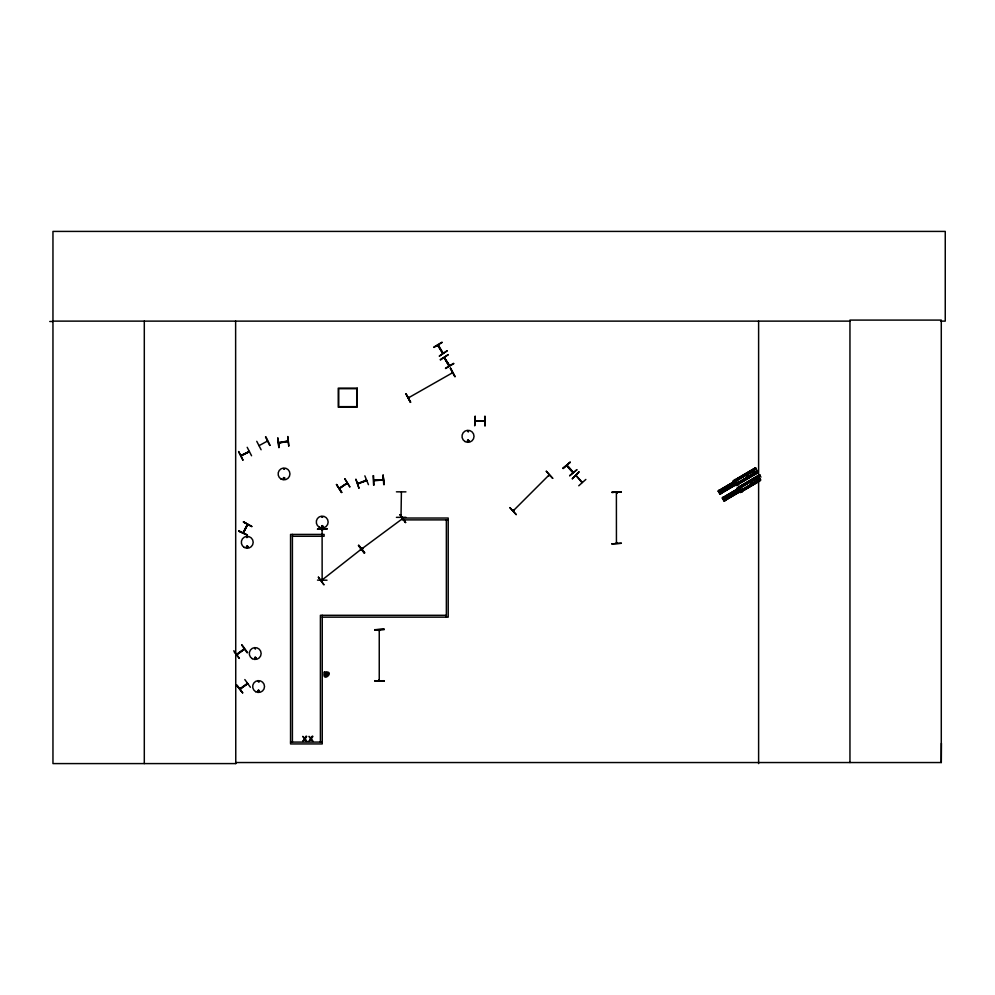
<?xml version="1.0" encoding="UTF-8"?>
<svg xmlns="http://www.w3.org/2000/svg" width="995" height="995" viewBox="0 0 995 995"><rect width="100%" height="100%" fill="white"/><g stroke="black" fill="none" stroke-linecap="round" stroke-linejoin="round"><path stroke-width="1.49" d="M940.598 321.124L945.25 321.124L945.25 231.412L52.959 231.412L52.959 763.588L235.765 763.588L235.641 762.543L941.282 762.543L941.419 743.302M360.526 549.762L361.197 549.228L321.41 580.52M361.396 549.489L360.538 549.626M240.74 455.66L241.959 455.536M361.683 548.929L362.528 548.295L361.931 549.215M362.603 548.718L361.695 548.842M239.795 688.851L247.506 683.279M244.384 649.163L236.81 654.685L244.534 649.175M246.785 683.752L247.382 683.266M339.929 487.649L339.195 488.271M346.272 483.719L346.981 482.824M322.542 530.049L322.106 529.29L322.144 580.06L322.529 579.252M322.094 579.152L322.529 579.911M379.132 679.834L379.207 680.568M616.776 493.445L616.44 492.388M246.748 537.375L247.718 537.113L246.847 537.611M246.374 546.516C247.966 549.825 248.451 544.228 246.524 546.317M247.879 546.914C246.748 544.588 246.474 548.543 247.755 547.039M254.645 657.981C256.449 655.904 255.168 660.369 254.72 657.695M256.038 658.192C254.67 654.648 253.762 661.066 256.138 657.981M284.495 469.118L283.587 468.732L284.446 469.23M283.413 478.209C284.558 480.535 284.819 476.58 283.538 478.085M259.421 691.202C257.655 687.644 257.717 694.323 259.421 690.754M323.126 526.492C320.738 529.278 321.708 523.743 323.039 526.268M468.657 440.76C466.953 442.713 467.712 438.832 468.558 440.611M468.832 440.984C467.476 437.427 466.568 443.845 468.931 440.76M572.61 471.543C575.682 475.548 565.322 461.978 567.249 466.257M576.08 475.448L581.926 482.587M409.194 397.403L408.447 397.838L452.625 372.715M326.037 675.941L327.989 674.573L326.621 672.608L324.656 673.976L326.037 675.941L326.273 674.535M326.372 674.013L326.621 672.608M322.106 530.148L322.479 529.216M616.39 492.587L616.44 543.307M616.39 542.449L616.825 543.108M241.101 455.959L249.397 451.705L240.889 455.523M401.01 517.338L401.395 492.301M735.927 482.786L734.783 482.799M366.695 480.523L357.765 483.558L358.685 483.545M365.712 480.386L366.533 480.125M444.454 357.802L449.143 365.625M444.889 358.424L444.678 357.441M449.541 365.376L448.745 364.891M566.603 465.548L572.958 472.637L566.702 465.735M278.588 442.576L279.782 442.825M287.02 441.656L287.978 441.121L278.675 442.949M254.757 648.33L255.479 649.051L254.981 648.193M321.845 516.741L322.666 517.375L321.808 516.878M259.048 681.861L258.091 681.463L259.048 681.724M468.458 431.643L467.749 430.935L468.135 431.842M373.821 480.212L374.978 480.473M382.403 480.075L383.311 479.665M362.702 548.693L362.068 549.116M402.826 518.967L402.042 519.477M238.725 531.181L247.432 535.049L238.75 531.143M243.539 521.778L251.772 526.579L243.526 521.815M243.103 532.723L247.257 524.489M244.272 531.069L246.76 526.206M247.655 524.626L243.489 532.798M237.419 653.777L236.947 654.586M243.414 649.449L244.272 648.827M475.187 420.91L476.244 421.246M483.744 421.333L484.702 420.91M278.774 442.489L287.779 441.096M549.016 474.976L548.755 475.784L549.19 474.864M549.327 475.274L548.755 475.784M383.274 480.063L373.971 480.56M322.218 580.483L321.572 581.005M484.602 421.246L475.386 420.86M325.241 675.568L326.149 674.486M326.497 674.063L327.405 672.981M236.698 654.237L244.148 648.877M239.882 688.739L240.952 688.54M247.593 683.752L240.044 689.137L247.767 683.627M347.068 483.284L339.382 488.545M513.818 510.186L513.258 510.796L549.128 474.938L548.519 475.548M513.495 511.032L513.731 510.186M339.307 488.085L347.093 483.147L339.569 488.545M562.896 468.297L570.235 462.227L562.871 468.259M563.182 468.608L570.185 462.178M569.737 475.759L577.013 469.628L569.65 475.66M578.754 485.771L585.856 479.441M452.476 372.864L451.805 373.2M322.442 530.148L322.529 529.39M379.58 630.731L379.568 629.872M379.194 679.759L379.244 680.592L379.244 629.773L379.244 630.731M616.776 493.346L616.776 492.488M318.45 577.137L324.009 584.873L318.35 577.224M358.399 545.583L364.444 552.921M321.435 580.558L322.094 580.048M283.575 477.575C282.356 481.033 286.659 477.438 283.811 477.55M321.932 525.994C321.609 528.917 323.661 524.427 321.659 526.641M258.277 690.418C257.456 692.93 260.404 690.231 258.451 690.43M400.288 514.651L405.562 522.574L400.251 514.676M401.843 519.216L402.614 518.644M361.77 548.867L402.428 518.718M247.158 652.819L241.698 645.034M236.686 685.431L242.668 692.831L236.723 685.406M244.82 679.56L250.404 687.259M336.559 484.515L341.583 492.612L336.546 484.528M366.508 480.597L358.001 483.868M433.783 347.093L441.942 342.205M433.982 347.429L442.116 342.504M437.974 345.352L442.825 353.362M447.178 350.862L439.255 356.135L447.116 350.75M440.225 359.581L448.335 354.606L440.462 359.966M444.392 357.802L449.64 365.526M445.462 368.237L453.596 363.312M445.648 368.536L453.807 363.648M437.775 345.464L442.663 353.436M438.285 346.31L438.795 345.675M733.303 480.971L755.491 467.899M755.615 468.11L733.452 481.219L736.051 485.585L758.24 472.513L755.429 467.799L733.24 480.859L734.086 482.301L754.919 469.901M733.564 481.406L755.752 468.334M733.613 481.493L755.814 468.434M733.004 482.214L718.179 490.883L720.044 494.017L734.845 485.299L732.967 482.152M733.763 481.767L755.914 468.608M718.278 491.057L733.091 482.364M733.875 481.941L756.088 468.906L733.924 482.015M718.415 491.281L733.178 482.513M718.489 491.418L733.278 482.687M718.601 491.617L733.427 482.923M718.688 491.766L733.526 483.097M734.285 482.6L735.019 483.844M718.863 492.027L719.348 492.861M734.273 484.341L719.485 493.072L734.397 484.553M734.521 484.764L719.683 493.421L734.596 484.888M735.205 484.167L757.456 471.182M719.907 493.806L734.696 485.062M719.994 493.955L734.832 485.286M735.566 484.776L757.705 471.618M735.678 484.963L757.854 471.879M735.728 485.05L757.916 471.978M735.852 485.262L758.078 472.239M735.989 485.485L758.178 472.414M738.19 489.279L737.345 487.836L759.533 474.764L760.926 477.127M737.407 487.936L759.595 474.864M759.72 475.088L737.531 488.147L740.156 492.562L759.732 481.02M737.668 488.383L759.857 475.312M737.718 488.458L759.919 475.411M737.108 489.192L722.27 497.836L724.149 500.995L738.949 492.276L737.071 489.117M737.817 488.632L760.068 475.66M722.382 498.022L737.195 489.329M722.519 498.271L737.283 489.478M722.594 498.383L737.382 489.652M739.434 488.408L759.086 476.978M722.693 498.557L737.506 489.863M722.793 498.731L737.643 490.087M738.389 489.565L739.123 490.821M722.967 498.992L723.464 499.826M740.019 489.54L738.887 489.764M723.589 500.05L738.377 491.306M738.414 491.381L723.825 500.448M740.628 490.373L760.255 478.918M724.024 500.783L738.812 492.052M724.136 500.982L738.912 492.202M739.683 491.766L759.247 480.212M739.782 491.916L759.359 480.386M739.832 492.015L759.409 480.485M739.944 492.189L760.876 479.976M740.093 492.463L759.67 480.921M408.622 398.124L409.355 397.689M451.63 372.914L452.327 372.466M322.106 529.191L322.044 530.198M265.864 436.768L270.068 445.3M238.688 451.556L242.929 460.063M247.195 447.302L251.561 455.76M240.827 455.61L249.198 451.382L248.675 452.178M261.113 449.752L256.76 441.307M355.999 479.316L359.021 488.346L355.874 479.366M364.854 475.846L368.448 484.652M357.765 483.558L366.309 480.1M324.731 674.859L326.074 674.361M326.584 674.187L327.915 673.702M374.008 480.15L383.212 479.665M278.811 447.514L277.866 438.036L278.861 447.514M278.799 442.974L288.052 441.544M288.737 445.984L287.804 436.506L288.799 445.971M373.56 475.622L373.971 485.125M383.349 480.1L373.996 480.523M384.12 484.54L383.05 475.075L384.082 484.54M438.26 344.991L443.136 353.051M611.85 492.289L621.365 492.226M327.019 528.681L317.517 529.228L327.019 528.631M317.517 529.166L327.019 529.104M317.517 580.135L327.019 580.209M374.655 629.673L384.157 629.686M384.169 681.14L374.655 680.717L384.169 681.189M374.655 680.791L384.157 680.729M396.42 491.828L405.935 491.866M396.42 517.35L405.935 517.313M49.75 321.497L52.959 321.485M52.959 321.124L849.954 321.124M484.702 416.32L484.826 425.835M475.287 420.91L484.503 420.86M484.702 421.246L475.187 421.246M448.21 519.887L402.378 519.887L402.378 518.034L448.21 518.034L448.21 617.149L322.256 617.149M292.406 536.268L324.096 536.268L324.096 534.414L290.552 534.414L290.552 743.937L322.256 743.937L322.256 615.296M446.357 615.296L320.402 615.296L320.402 742.083M290.552 742.083L322.256 742.083M324.656 673.976L326.062 674.224M326.584 674.324L327.989 674.573M267.307 441.133L259.073 445.648M243.365 522.139L251.822 526.467M238.912 530.832L247.369 535.161M616.813 542.437L616.776 543.208M325.029 673.192L326.111 674.1M326.534 674.448L327.616 675.356M576.018 475.51L582.311 482.376M358.785 545.285L364.73 552.71M468.421 431.146L468.185 431.208M399.965 514.888L405.624 522.537M358.822 545.335L364.531 552.946M358.548 545.546L364.245 553.158M241.984 644.822L247.544 652.533M233.825 650.705L239.385 658.429L234.285 652.061M237.059 685.157L242.656 692.843M336.459 484.59L341.907 492.376M445.524 359.394L448.347 364.058M753.364 469.441L755.777 473.533M757.469 476.406L759.881 480.51M751.859 470.324L754.272 474.416M755.964 477.289L758.377 481.393M749.608 471.655L752.021 475.747M753.712 478.62L756.125 482.712M747.606 472.824L750.019 476.916M751.71 479.789L754.123 483.893M745.354 474.155L747.767 478.247M749.459 481.12L751.872 485.212M735.703 479.851L738.116 483.943M739.807 486.816L742.22 490.908M734.658 479.54L737.88 485M738.763 486.505L741.984 491.965M734.497 479.64L737.705 485.1M738.601 486.605L741.81 492.065M739.758 489.167L740.168 489.789M734.422 482.911L734.807 483.558M738.526 489.876L738.912 490.523M731.586 483.247L733.203 485.983M735.691 490.224L737.307 492.948M730.591 483.844L732.196 486.567M734.696 490.809L736.3 493.545M729.086 484.727L730.691 487.45M733.191 491.692L734.795 494.428M727.743 485.51L729.36 488.234M731.86 492.475L733.464 495.212M726.25 486.393L727.855 489.13M730.355 493.358L731.959 496.095M719.808 490.187L721.412 492.923M723.912 497.164L725.517 499.888M719.111 489.988L721.263 493.632M723.104 497.015L725.255 500.659M450.25 368.399L455.001 376.645M405.985 393.958L410.736 402.204M265.503 436.942L269.744 445.449M238.576 451.606L242.917 460.076M325.751 672.682L326.236 674.025M326.422 674.523L326.907 675.866M277.816 438.049L279.272 447.451M383.174 475.075L383.722 484.565M373.075 475.66L373.622 485.15M941.282 762.543L941.282 320.091L849.954 320.091L849.954 762.543M758.613 321.124L758.613 763.588M485.174 416.32L485.174 425.835M446.357 519.887L446.357 617.149M292.406 534.414L292.406 742.083M235.628 321.124L235.765 763.588M144.3 321.124L144.3 763.588M727.121 487.14C728.004 489.826 729.198 485.224 727.121 487.14M731.225 494.105C732.109 496.791 733.303 492.189 731.225 494.105M746.66 475.274C747.991 479.291 749.782 472.401 746.66 475.274M750.777 482.239C752.096 486.269 753.887 479.366 750.777 482.239M306.025 736.362L304.806 738.34L302.841 736.362L304.395 738.875L302.803 741.387L304.768 739.385L306.758 741.387L305.179 738.85L306.758 736.362L306.025 736.362M312.194 736.362L310.975 738.34L309.022 736.362L310.564 738.875L308.972 741.387L310.938 739.385L312.927 741.387L311.348 738.85L312.927 736.362L312.194 736.362M509.925 507.649L516.318 514.701L509.913 507.661M546.305 471.269L552.698 478.321L546.305 471.269M324.295 672.085C321.572 684.336 336.758 670.307 324.295 672.085M578.978 471.941L572.324 478.757L578.978 471.941M344.792 478.757L349.805 486.853L344.792 478.757M444.28 357.852L448.994 365.936L444.28 357.852M757.581 471.394L735.367 484.428L757.605 471.443M760.168 475.834L738.004 488.955L760.217 475.921M760.354 479.092L739.496 491.443L760.404 479.18M406.047 393.933L410.437 402.378L406.022 393.945M450.598 368.2L454.951 376.67L450.561 368.225M621.353 491.878L611.85 492.413L621.353 491.828M621.365 543.27L611.85 543.867L621.365 543.27M384.157 629.213L374.655 629.81L384.157 629.213M357.255 388.162L338.238 388.162L338.238 407.191L357.255 407.191L357.255 388.162M356.732 388.697L338.76 388.697L338.76 406.656L356.732 406.656L356.732 388.697M475.187 416.32L474.702 425.835L475.125 416.32M281.075 479.055A5.92 5.92 0 0 0 289.955 473.931A5.92 5.92 0 0 0 281.075 468.807A5.92 5.92 0 0 0 281.075 479.055M319.246 527.188A5.945 5.945 0 0 0 328.151 522.052A5.945 5.945 0 0 0 319.246 516.903A5.945 5.945 0 0 0 319.246 527.188M465.001 441.531A6.02 6.02 0 0 0 474.03 436.32A6.02 6.02 0 0 0 465.001 431.109A6.02 6.02 0 0 0 465.001 441.531M244.297 547.449A5.933 5.933 0 0 0 253.19 542.3A5.933 5.933 0 0 0 244.297 537.163A5.933 5.933 0 0 0 244.297 547.449M255.628 691.674A5.933 5.933 0 0 0 264.521 686.538A5.933 5.933 0 0 0 255.628 681.401A5.933 5.933 0 0 0 255.628 691.674M252.245 658.665A5.933 5.933 0 0 0 261.15 653.528A5.933 5.933 0 0 0 252.245 648.392A5.933 5.933 0 0 0 252.245 658.665"/></g></svg>
